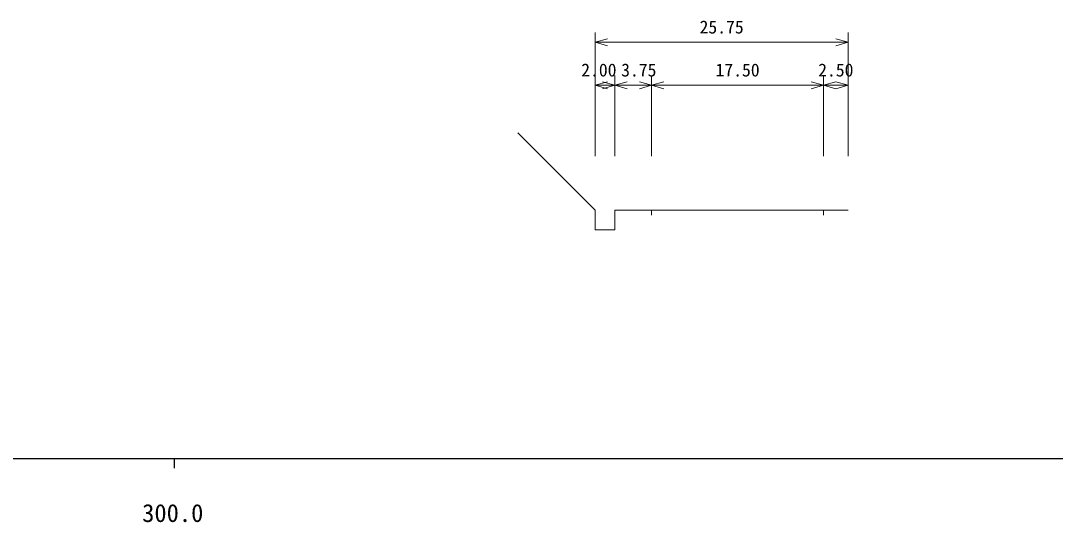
# Model space of a CAD drawing. Units: millimetres on the paper, enlarged 1000 times, with parts at other scales. Extents: x 40000 to 680000, y 20000 to 380000.
# Drawn here: x 352364 to 457689, y 198499 to 249596 of the extents above; entities that cross this region are included whole.
import ezdxf
from ezdxf.enums import TextEntityAlignment as Align

# ---------------------------------------------------------------- set-up
doc = ezdxf.new("R2010")
doc.units = ezdxf.units.MM
doc.header["$LTSCALE"] = 1000
doc.layers.add('M-TTL-BAND', color=7, linetype='Continuous', lineweight=25)
doc.layers.add('M-WORK', color=1, linetype='Continuous', lineweight=13)
doc.styles.add('ＭＳ ゴシック', font='')
doc.styles.get('ＭＳ ゴシック').set_extended_font_data('MS Gothic')

msp = doc.modelspace()

# ---------------------------------------------------------------- linework, layer by layer
at = {"layer": 'M-TTL-BAND'}
for p, q in [((40000, 205000), (579000, 205000)), ((368000, 205000), (368000, 204000))]:
    msp.add_line(p, q, dxfattribs=at)
at = {"layer": 'M-WORK'}
for p, q in [((410845, 235790), (410845, 248394)), ((410845, 247394), (412095, 247741)), ((436595, 247394), (435345, 247741)), ((436595, 235790), (436595, 248394)), ((410845, 247394), (436595, 247394)), ((410845, 247394), (412095, 247046)), ((436595, 247394), (435345, 247046)), ((410845, 243015), (412095, 243362)), ((412845, 243015), (411595, 243362)), ((412845, 235790), (412845, 244015)), ((412845, 243015), (414095, 243362)), ((416595, 243015), (415345, 243362)), ((416595, 235790), (416595, 244015)), ((416595, 243015), (417845, 243362)), ((434095, 243015), (432845, 243362)), ((434095, 235790), (434095, 244015)), ((434095, 243015), (435345, 243362)), ((436595, 243015), (435345, 243362)), ((410845, 243015), (412845, 243015)), ((410845, 243015), (412095, 242668)), ((412845, 243015), (411595, 242668)), ((412845, 243015), (416595, 243015)), ((412845, 243015), (414095, 242668)), ((416595, 243015), (415345, 242668)), ((416595, 243015), (434095, 243015)), ((416595, 243015), (417845, 242668)), ((434095, 243015), (432845, 242668)), ((434095, 243015), (436595, 243015)), ((434095, 243015), (435345, 242668)), ((436595, 243015), (435345, 242668)), ((410845, 230292), (402963, 238175)), ((416595, 230292), (412845, 230292)), ((416595, 230292), (434095, 230292)), ((416595, 230292), (416595, 229792)), ((434095, 230292), (436595, 230292)), ((434095, 230292), (434095, 229792))]:
    msp.add_line(p, q, dxfattribs=at)
msp.add_lwpolyline([(412845, 230292), (412845, 228292), (410845, 228292), (410845, 230292)], dxfattribs=at)

# ---------------------------------------------------------------- texts
at = {"layer": 'M-TTL-BAND', "style": 'ＭＳ ゴシック'}
msp.add_text('300.0', height=1833, dxfattribs=at).set_placement((367844, 199445), align=Align.MIDDLE_CENTER)
at = {"layer": 'M-WORK', "style": 'ＭＳ ゴシック'}
for s, p in [('25.75', (423720, 247894)), ('2.00', (411223, 243515)), ('3.75', (415288, 243515)), ('17.50', (425345, 243515)), ('2.50', (435345, 243515))]:
    msp.add_text(s, height=1320, dxfattribs=at).set_placement(p, align=Align.BOTTOM_CENTER)

doc.saveas('drawing.dxf')
